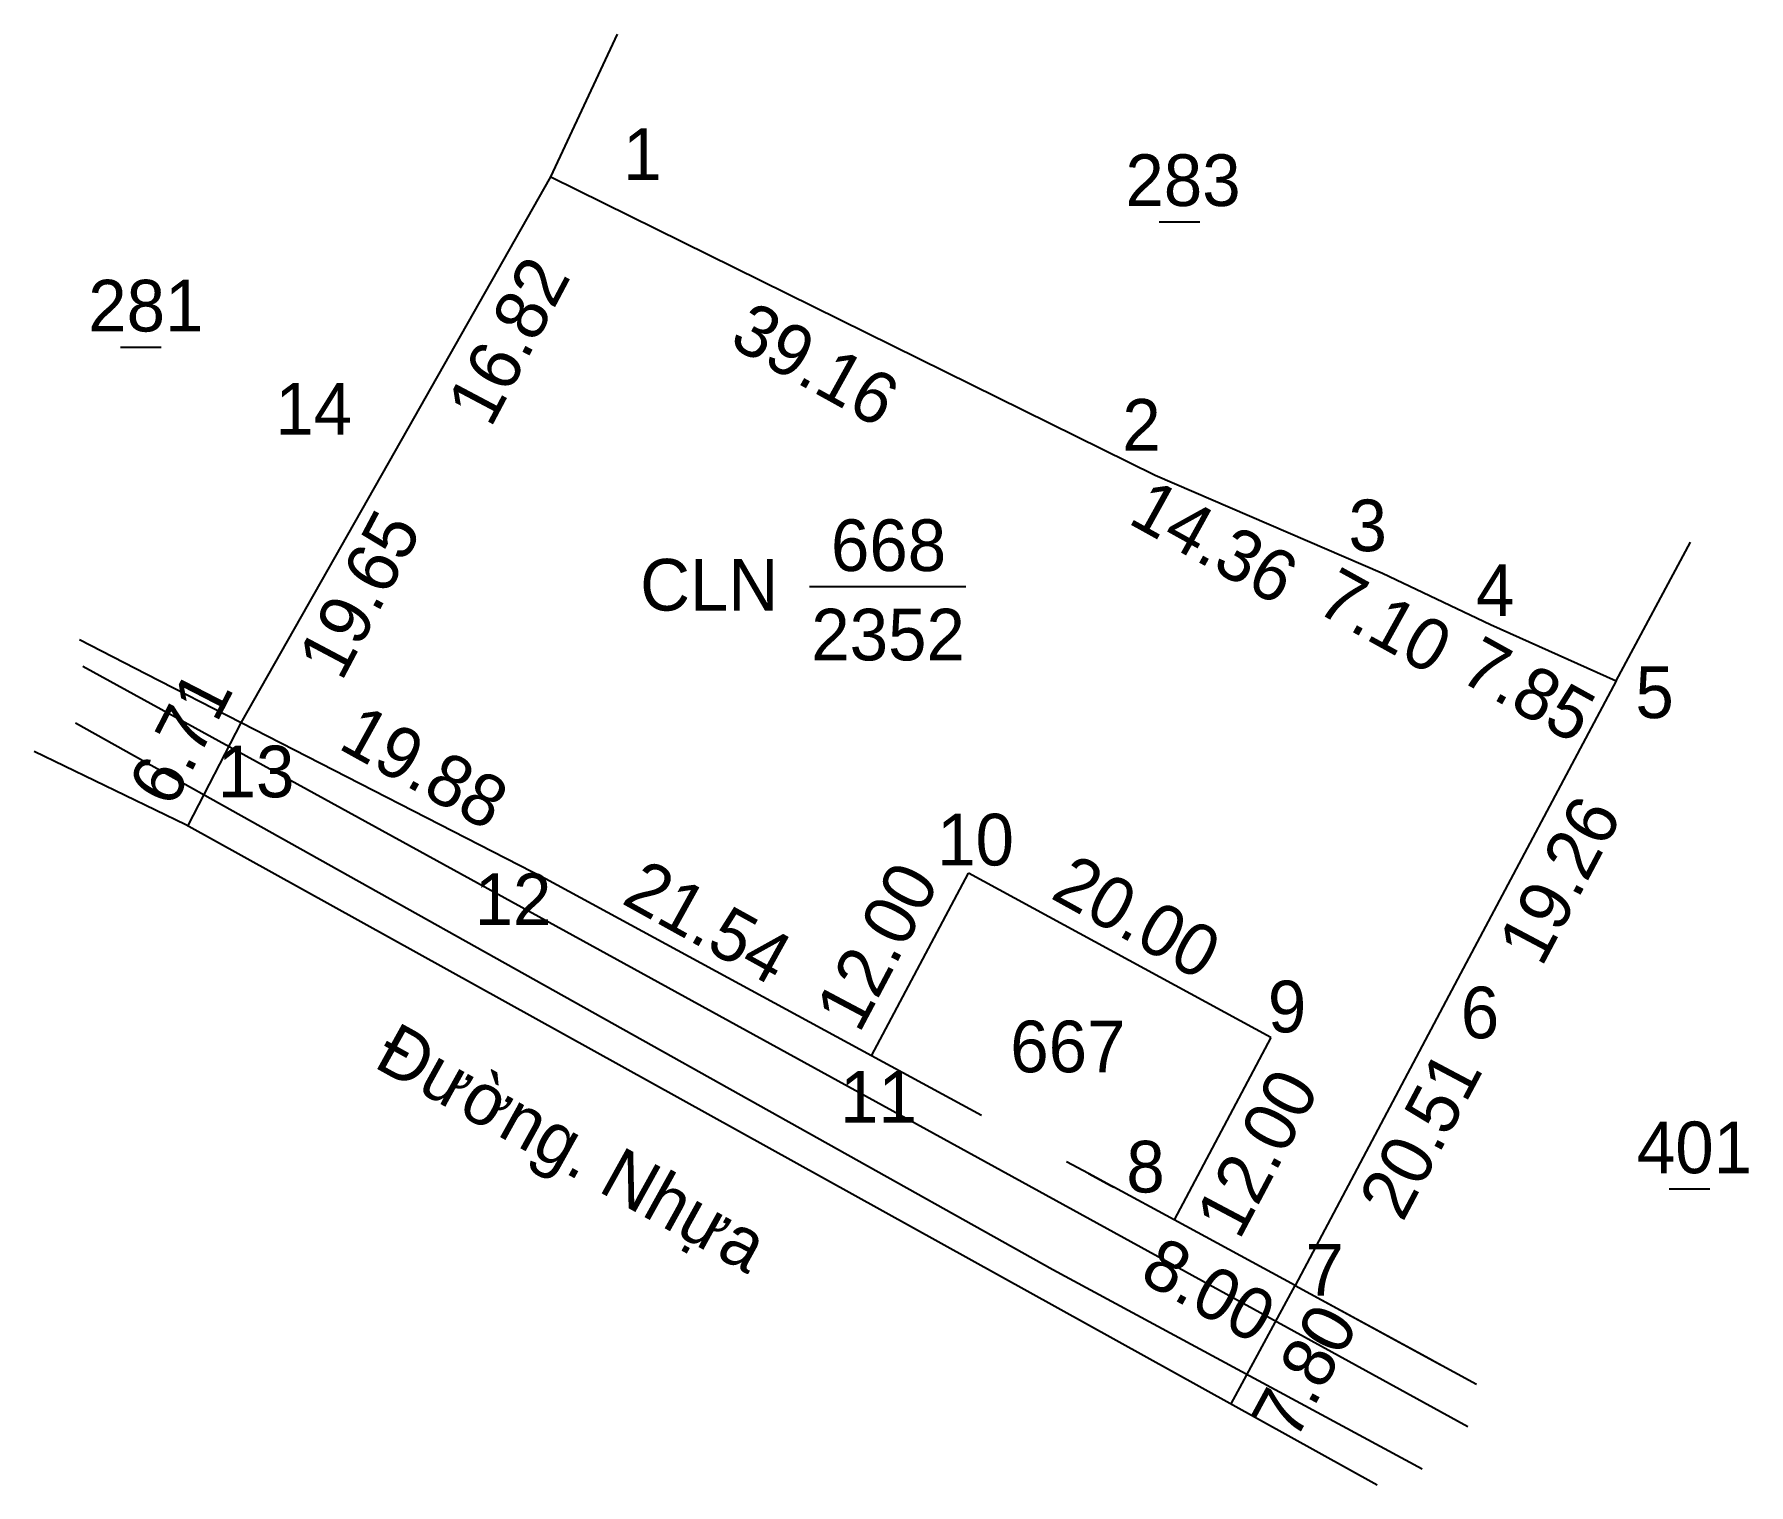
# Model space of a CAD drawing. Extents: x 551256 to 552599, y 1840982 to 1841989.
# Drawn here: x 551685 to 551784.5, y 1841088.1 to 1841172.4 of the extents above; entities that cross this region are included whole.
import ezdxf

# ---------------------------------------------------------------- set-up
doc = ezdxf.new("R2010")
doc.units = 0
for name, color, linetype in [('Level 10', 7, 'Continuous'), ('Level 22', 7, 'Continuous'), ('Level 5', 7, 'Continuous')]:
    doc.layers.add(name, color=color, linetype=linetype)

msp = doc.modelspace()

# ---------------------------------------------------------------- linework, layer by layer
at = {"layer": 'Level 10'}
for p, q in [((551729.979, 1841140.306), (551739.059, 1841140.306)), ((551733.579, 1841113.052), (551739.212, 1841123.648)), ((551756.79, 1841114.109), (551739.212, 1841123.648)), ((551756.79, 1841114.109), (551751.157, 1841103.514))]:
    msp.add_line(p, q, dxfattribs=at)
at = {"layer": 'Level 22'}
for points in [[(551687.771, 1841135.668), (551768.232, 1841091.521)], [(551765.574, 1841089.045), (551744.125, 1841100.627), (551687.352, 1841132.369)]]:
    msp.add_lwpolyline(points, dxfattribs=at)
at = {"layer": 'Level 5'}
for p, q in [((551714.96, 1841164.1), (551718.827, 1841172.37)), ((551706.66, 1841149.47), (551714.96, 1841164.1)), ((551714.96, 1841164.1), (551750.07, 1841146.76)), ((551750.297, 1841161.485), (551752.648, 1841161.485)), ((551689.962, 1841154.199), (551692.312, 1841154.199)), ((551696.96, 1841132.38), (551706.66, 1841149.47)), ((551750.07, 1841146.76), (551763.26, 1841141.07)), ((551776.84, 1841134.82), (551781.151, 1841142.867)), ((551763.26, 1841141.07), (551769.54, 1841138.093)), ((551769.54, 1841138.093), (551776.84, 1841134.82)), ((551776.84, 1841134.82), (551767.79, 1841117.82)), ((551693.885, 1841126.415), (551696.96, 1841132.38)), ((551693.885, 1841126.415), (551696.96, 1841132.38)), ((551693.885, 1841126.415), (551696.96, 1841132.38)), ((551693.885, 1841126.415), (551696.96, 1841132.38)), ((551693.885, 1841126.415), (551696.96, 1841132.38)), ((551693.885, 1841126.415), (551696.96, 1841132.38)), ((551693.885, 1841126.415), (551696.96, 1841132.38)), ((551714.65, 1841123.32), (551696.96, 1841132.38)), ((551714.65, 1841123.32), (551696.96, 1841132.38)), ((551714.65, 1841123.32), (551696.96, 1841132.38)), ((551714.65, 1841123.32), (551696.96, 1841132.38)), ((551733.579, 1841113.052), (551714.65, 1841123.32)), ((551767.79, 1841117.82), (551758.19, 1841099.7)), ((551739.964, 1841109.588), (551733.579, 1841113.052)), ((551746.193, 1841106.207), (551744.92, 1841106.9)), ((551747.513, 1841105.491), (551746.193, 1841106.207)), ((551747.659, 1841105.411), (551747.513, 1841105.491)), ((551751.157, 1841103.514), (551747.659, 1841105.411)), ((551779.914, 1841105.317), (551782.276, 1841105.317)), ((551758.19, 1841099.7), (551751.157, 1841103.514)), ((551754.47, 1841092.846), (551758.19, 1841099.7)), ((551758.19, 1841099.7), (551766.654, 1841095.107)), ((551758.19, 1841099.7), (551766.214, 1841095.346)), ((551758.19, 1841099.7), (551768.73, 1841093.98))]:
    msp.add_line(p, q, dxfattribs=at)
for points in [[(551696.96, 1841132.38), (551691.45, 1841135.22), (551687.584, 1841137.212)], [(551684.951, 1841130.73), (551693.75, 1841126.48), (551762.963, 1841088.141)], [(551746.193, 1841106.207), (551747.513, 1841105.491), (551747.659, 1841105.411)]]:
    msp.add_lwpolyline(points, dxfattribs=at)

# ---------------------------------------------------------------- texts
for s, p in [('1', (551719.159, 1841163.915)), ('283', (551748.332, 1841162.398)), ('281', (551688.084, 1841155.112)), ('14', (551698.95, 1841149.128)), ('2', (551748.155, 1841148.188)), ('3', (551761.293, 1841142.352)), ('668', (551731.227, 1841141.2)), ('CLN', (551720.145, 1841138.904)), ('4', (551768.697, 1841138.594)), ('2352', (551730.084, 1841136.01)), ('5', (551777.957, 1841132.659)), ('13', (551695.599, 1841128.06)), ('10', (551737.398, 1841124.103)), ('12', (551710.529, 1841120.641)), ('9', (551756.608, 1841114.41)), ('6', (551767.815, 1841114.064)), ('667', (551741.643, 1841112.091)), ('11', (551731.76, 1841109.168)), ('401', (551778.043, 1841106.23)), ('8', (551748.388, 1841105.112)), ('7', (551758.787, 1841099.128))]:
    msp.add_text(s, height=3, dxfattribs=at).set_placement(p)
for s, rotation, p in [('16.82', 62.08725, (551711.456, 1841149.45)), ('39.16', 331.01702, (551725.222, 1841154.337)), ('14.36', 331.01702, (551748.395, 1841144.025)), ('19.65', 62.08725, (551702.796, 1841134.724)), ('7.10', 331.01702, (551759.283, 1841138.9)), ('7.85', 331.01702, (551767.615, 1841134.903)), ('6.71', 62.73222, (551692.982, 1841127.36)), ('19.88', 331.01702, (551702.519, 1841130.939)), ('19.26', 62.08725, (551772.509, 1841118.137)), ('20.00', 331.01702, (551743.901, 1841122.246)), ('21.54', 331.01702, (551718.984, 1841121.944)), ('12.00', 62.08725, (551732.868, 1841114.287)), ('Đường. Nhựa', 331.01702, (551704.583, 1841112.442)), ('20.51', 62.08725, (551764.438, 1841103.334)), ('12.00', 62.08725, (551754.945, 1841102.279)), ('8.00', 331.01702, (551749.043, 1841100.039)), ('7.80', 61.51156, (551758.192, 1841090.605))]:
    msp.add_text(s, height=3, rotation=rotation, dxfattribs=at).set_placement(p)

doc.saveas('drawing.dxf')
